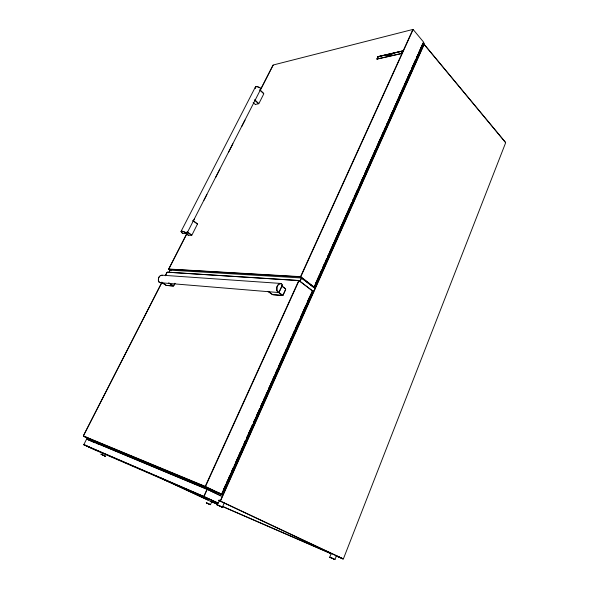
<?xml version="1.0" encoding="UTF-8"?>
<svg xmlns="http://www.w3.org/2000/svg" width="589" height="589" viewBox="0 0 589 589"><rect width="100%" height="100%" fill="white"/><g stroke="black" fill="none" stroke-linecap="round" stroke-linejoin="round"><path stroke-width="0.88" d="M158.5 281.144L158.478 278.347A4.867 4.211 -85.2 0 1 159.383 276.58M282.381 285.128L278.995 292.372L282.381 285.01M181.066 231.779L181.412 231.359A4.741 1.347 27 0 1 182.487 231.352L186.47 233.008M402.729 51.037L401.602 53.474L402.729 51.037L378.234 56.743M255.427 87.194L255.324 88.306M255.324 87.378L255.332 88.026M343.446 558.718L505.634 142.803M334.994 559.469L336.319 556.09M329.774 557.106L331.106 553.741M222.436 507.1L224.512 502.417M313.93 290.804L314.96 288.463M220.345 500.76L423.903 44.484M220.566 500.864L424.087 44.55M223.445 489.724L225.69 484.695M226.441 483.017L227.936 479.667M228.687 477.996L229.806 475.478M231.676 471.288L233.178 467.938M235.799 462.078L238.044 457.049M238.788 455.371L240.29 452.021M241.034 450.349L242.16 447.831M244.03 443.642L245.532 440.292M246.651 437.782L247.402 436.103M248.153 434.424L250.399 429.403M251.142 427.724L252.644 424.374M253.388 422.696L254.514 420.185M256.384 415.996L257.879 412.646M259.005 410.135L259.756 408.457M260.5 406.778L262.746 401.757M263.497 400.078L264.998 396.728M266.118 394.218L266.869 392.539M268.739 388.35L269.858 385.839M270.609 384.161L272.111 380.811M272.854 379.132L273.981 376.621M275.851 372.432L277.345 369.082M278.472 366.572L279.223 364.893M279.966 363.214L282.212 358.193M282.963 356.514L284.458 353.164M285.209 351.486L286.335 348.975M288.205 344.786L291.57 337.247M292.321 335.568L294.566 330.547M295.317 328.868L298.682 321.329M300.559 317.14L305.801 305.411M307.672 301.222L309.917 296.193M315.594 283.493L316.345 281.814M317.088 280.136L319.341 275.092M320.092 273.414L321.594 270.056M322.345 268.378L324.598 263.335M325.349 261.656L326.851 258.291M327.602 256.613L328.728 254.095M329.479 252.416L333.985 242.337M334.736 240.658L336.982 235.615M337.733 233.936L339.235 230.571M339.986 228.893L341.112 226.375M341.863 224.696L346.369 214.617M347.12 212.931L349.373 207.895M350.124 206.216L351.626 202.852M352.377 201.173L353.503 198.655M354.254 196.976L357.626 189.415M359.504 185.211L362.883 177.65M364.76 173.453L371.144 159.17M371.895 157.491L375.274 149.93M377.144 145.733L380.523 138.172M381.274 136.493L383.527 131.45M384.278 129.771L385.78 126.414M386.531 124.728L387.658 122.21M389.535 118.014L392.915 110.452M393.666 108.774L395.911 103.73M396.662 102.052L398.164 98.687M398.915 97.008L401.168 91.972M401.919 90.294L403.421 86.929M404.172 85.25L405.298 82.732M406.049 81.046L410.555 70.967M411.306 69.288L415.805 59.209M416.556 57.531L417.682 55.013M418.433 53.327L422.939 43.247M221.67 493.957L228.031 479.711M228.782 478.04L233.273 467.983M234.024 466.311L240.386 452.065M241.137 450.386L245.628 440.336M246.379 438.658L252.74 424.419M253.491 422.74L259.852 408.501M260.603 406.822L265.094 396.772M265.838 395.094L268.083 390.065M268.834 388.394L272.206 380.855M272.95 379.176L299.904 318.855M300.655 317.176L312.258 291.209M314.18 286.895L321.69 270.093M322.441 268.415L326.947 258.335M327.698 256.649L339.33 230.608M340.081 228.93L351.714 202.888M352.465 201.21L364.098 175.169M364.849 173.49L398.252 98.724M399.003 97.045L410.636 71.004M411.387 69.325L415.893 59.239M416.644 57.56L423.403 42.437L424.566 43.741M221.935 494.068L312.509 291.275M314.438 286.961L423.646 42.467M221.957 494.09L312.509 291.356M314.43 287.049L423.609 42.607M218.276 503.035L219.616 500.009M210.464 504.633L212.003 501.202M300 281.189L301.413 278.082M300.096 281.225L301.502 278.118M203.897 496.306L207.011 489.437M204.015 496.365L207.129 489.488M205.347 486.139L298.675 280.798M300.655 276.432L412.83 29.605M205.613 486.256L298.917 280.901M300.898 276.536L413.058 29.686M283.014 295.192L285.709 289.309L283.014 295.273M391.206 54.49C391.803 52.922 390.264 56.264 391.148 54.63L391.773 54.365C392.657 52.723 391.118 56.073 391.707 54.497M387.459 55.344L387.856 55.013L387.555 55.322M378.013 56.647L376.931 59.003L401.448 53.489M378.153 56.809L377.078 59.121L378.072 56.684M98.127 444.577L98.952 442.935M173.652 285.739L174.904 283.272M173.689 285.805L174.933 283.346M191.926 235.07L197.381 224.225M258.888 103.576L263.762 93.887M83.41 435.72L161.982 282.183M165.325 275.652L166.996 272.383L165.354 275.726M168.8 268.856L186.801 233.686M186.927 233.377L273.038 65.18M83.461 435.75L161.6 283.073M168.837 268.93L186.831 233.767M193.111 221.493L194.363 219.042M203.985 200.231L206.916 194.51M215.707 177.333L219.896 169.153M228.679 151.984L232.869 143.804M241.652 126.628L245.002 120.09M260.905 89.005L273.046 65.291M169.058 272.147L170.015 270.226M83.874 444.54L86.598 439.129M181.059 231.425L255.155 87.474M159.7 276.219L159.398 276.631A4.786 4.145 -85.2 0 0 158.5 278.369M255.324 87.216L255.759 86.892A4.447 2.098 29.3 0 1 256.892 86.635L257.246 86.649M159.707 276.278L160.046 275.91M181.103 231.411L181.383 231.249A4.822 1.369 27 0 1 182.472 231.241L185.182 232.176M255.471 87.047L255.663 86.907A4.528 2.135 29.3 0 1 256.819 86.649M160.392 275.726L160.782 275.453M378.131 56.632L402.707 51.007M160.76 275.527L161.916 275.218M273.237 64.996L412.889 29.45M378.086 56.581L402.618 50.919M401.58 53.577L376.967 59.136M161.128 275.387L162.616 275.38M255.361 104.422L258.689 103.76M183.091 233.509L186.846 233.465M188.524 235.298L191.719 235.247M168.822 269.048L300.383 276.646M168.866 269.254L300.427 276.911M170.096 270.16L301.458 277.964M167.386 272.155L298.8 280.489M167.202 272.214L298.608 280.563M161.975 275.188L280.43 283.419M160.326 282.713L278.59 292.542M166.51 285.378L172.606 285.908M272.898 294.625L282.749 295.479M166.326 285.437L173.291 286.048M272.7 294.699L282.543 295.553M257.172 86.664L260.345 88.041M280.953 283.626L279.385 283.854L277.912 285.209A5.794 4.454 -85.5 0 0 276.933 287.322L276.933 290.642L278.582 292.387M257.548 86.708L257.938 86.782M216.745 504.67L217.658 505.126M160.075 282.565L159.435 282.293M160.105 282.654L159.148 282.072M209.92 504.508L210.369 504.699L206.982 503.139M278.501 292.483L276.793 290.679L276.793 287.285A5.897 4.528 -85.5 0 1 277.787 285.135L279.709 283.581L281.638 283.95M330.031 557.341L332.218 558.32L329.788 557.246M334.633 559.447L330.613 557.54M83.402 435.97L205.068 486.337M83.454 436.184L205.127 486.602M98.186 442.781L126.915 454.789M128.601 455.488L158.154 467.769M159.825 468.38L162.38 469.521M164.066 470.228L183.488 478.297M185.174 478.997L193.619 482.509M195.29 483.113L197.845 484.261M199.531 484.961L204.597 487.066M205.421 487.324L210.509 489.525M212.195 490.225L214.727 491.278M216.421 491.977L221.486 494.083M99.224 443.377L221.678 494.281M98.172 443.119L221.449 494.407L205.487 486.764M86.789 439.011L207.1 489.223M86.693 439.055L206.989 489.282M104.562 455.864L105.541 456.239L103.546 455.297M105.173 456.129L103.524 455.341M219.763 506.025L222.311 507.195L221.295 506.709M218.431 500.208L220.109 500.922M218.475 500.429L220.161 501.143M83.844 444.643L203.765 496.402M83.866 444.747L203.794 496.52M96.729 450.703L218.151 503.124L204.052 496.534M258.704 87.032L259.079 87.194M211.517 501.614L217.393 504.162M222.428 506.349L331.482 553.748M335.678 555.574L343.225 558.858M210.545 501.327L217.253 504.243M222.289 506.43L331.335 553.851M335.524 555.677L343.078 558.961L220.455 501.283M330.009 557.275L330.628 557.606M217.253 504.817L219.204 505.752M218.136 505.274L216.612 504.559L221.663 506.93M103.774 455.459L100.852 454.097L102.854 455.039M333.19 558.814L334.037 559.189M206.651 502.954L208.064 503.639M207.291 503.286L206.275 502.792L206.989 503.19M101.779 454.502L102.619 454.877M104.606 455.834L102.839 455.083M331.482 557.93L332.49 558.379M208.543 503.845L209.331 504.206M218.644 505.517L220.352 506.209M332.468 558.424L333.477 558.828M207.718 503.477L210.177 504.559M220.315 506.26L222.06 507.004M333.433 558.865L334.95 559.521L334.235 559.233M83.91 444.68L96.603 450.556M83.903 444.761L96.603 450.644M101.308 454.377L101.985 454.693M203.956 496.601L218.026 503.168M160.502 477.885L207.821 499.921M156.357 476.111L210.325 501.224M83.535 436.044L97.097 442.435M83.535 436.228L97.892 442.994M220.632 501.158L343.254 558.858M86.752 439.085L94.726 442.744M207.269 489.297L221.25 495.96M207.276 489.415L221.265 496.071M221.7 494.09L222.811 494.62M221.619 494.149L222.73 494.679M205.694 486.624L221.619 494.237M281.277 283.648L282.197 284.546M182.642 233.237L181.994 232.817M182.627 233.288L181.486 232.405M185.491 232.464L186.706 233.215M162.056 282.558L166.039 285.179M161.408 282.264L166.054 285.326M169.396 283.162L173.402 285.82M168.572 282.853L173.247 285.952M168.896 269.217L170.354 270.204M168.91 269.357L171.097 270.83M185.292 232.927L188.244 235.063M185.307 233.053L188.259 235.195M187.221 231.83L191.661 235.055M187.074 231.963L191.506 235.188M268.091 291.312L272.324 294.39M268.128 291.481L272.368 294.566M279.193 292.689L282.742 295.295M278.288 292.328L282.543 295.45M192.912 220.551L197.3 223.813M192.934 220.676L197.322 223.938M282.072 286.166L285.599 288.787M281.409 285.812L285.643 288.956M312.339 291.099L313.746 292.232M299.138 280.629L313.488 291.577M299.19 280.798L313.414 291.636M300.964 276.889L314.18 287.064M300.765 277.044L313.981 287.218M301.59 278.015L314.916 288.264M301.605 278.082L314.938 288.33M253.16 102.538L255.111 104.327M254.625 100.034L258.519 103.635M254.772 99.902L258.667 103.502M259.823 89.881L263.681 93.504M259.852 89.977L263.71 93.599M260.331 87.989L260.772 88.527M159.148 282.146L158.699 281.476M424.205 44.44L505.539 142.472M424.264 44.528L505.605 142.56M413.198 29.56L423.601 42.136M158.89 281.859L158.529 281.108M158.404 280.703L158.294 279.804M387.717 55.454L387.245 55.815L387.717 55.454M388.011 54.887L387.039 55.984L388.011 54.887M390.095 54.806L390.647 55.086L389.911 55.182L391.059 54.173L390.095 54.806M389.012 54.799L388.188 55.506L389.012 54.799M389.167 54.681L388.033 55.624L389.167 54.681M389.152 55.256L390.006 54.409L389.152 55.256"/></g></svg>
